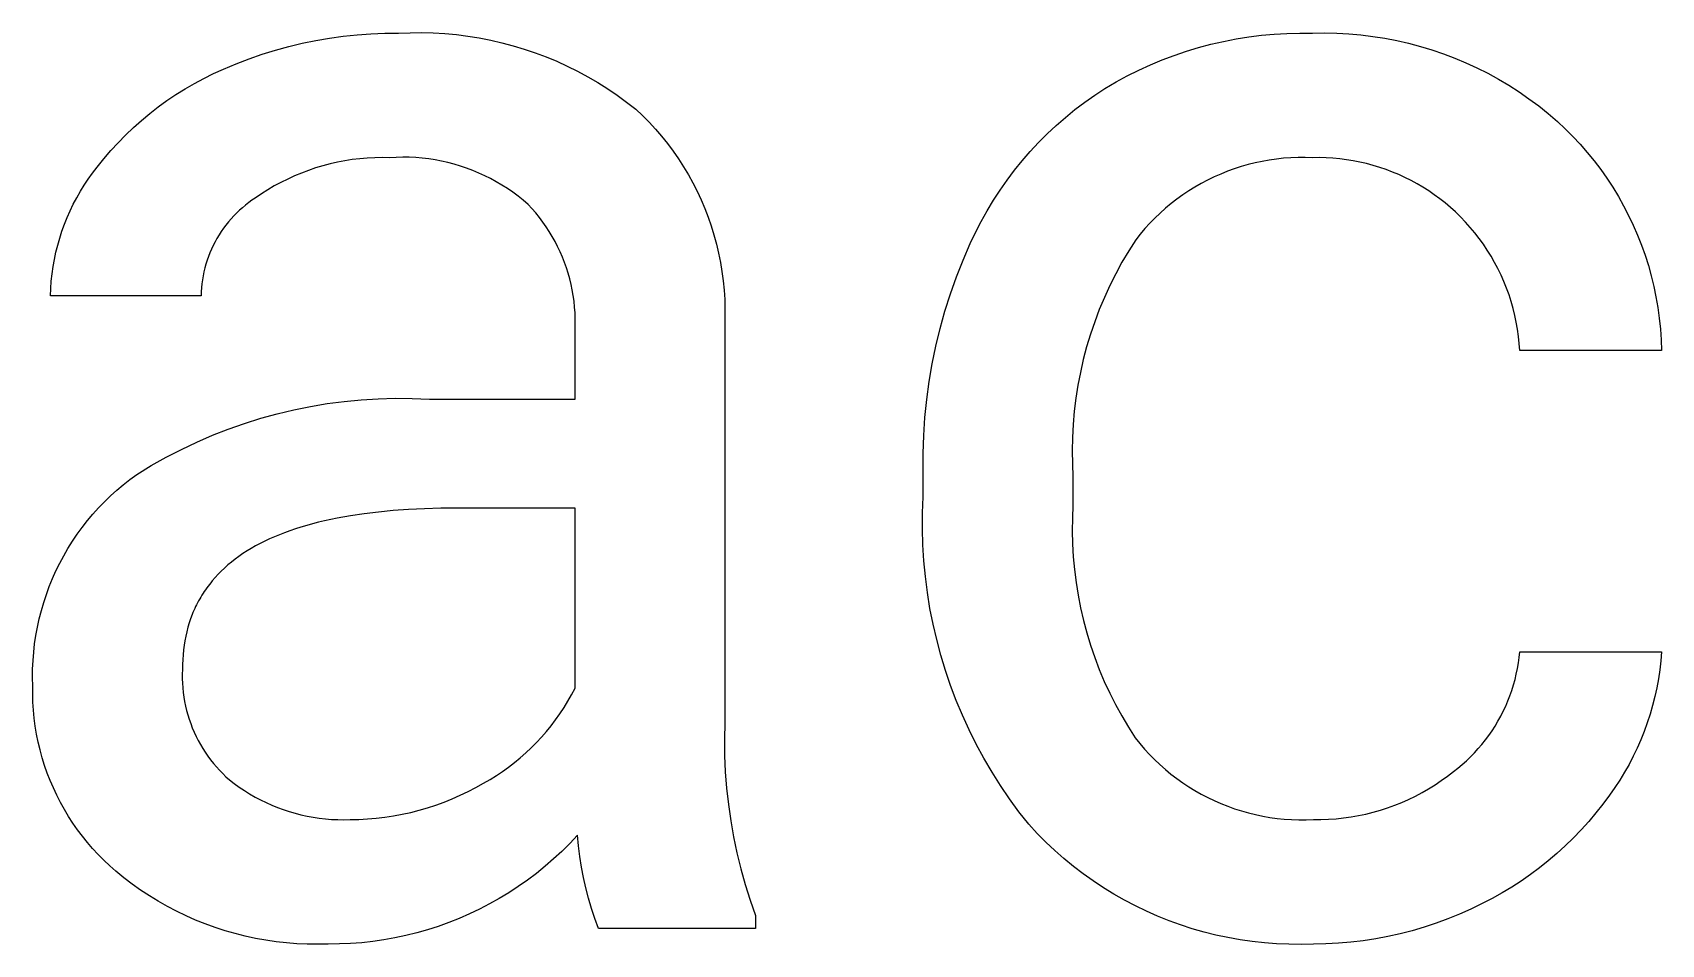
# Model space of a CAD drawing. Header units: millimetres. Extents: x 3269 to 7089, y 1744 to 4413.
# Drawn here: x 6969.33 to 7007.03, y 2081.61 to 2102.71 of the extents above; entities that cross this region are included whole.
import ezdxf

# ---------------------------------------------------------------- set-up
doc = ezdxf.new("R2010")
doc.units = ezdxf.units.MM
doc.header["$MEASUREMENT"] = 0
doc.layers.add('Domyślny', color=7, linetype='Continuous', true_color=0x000000)

msp = doc.modelspace()

# ---------------------------------------------------------------- linework, layer by layer
at = {"layer": 'Domyślny'}
for p, q in [((6976.836, 2102.661), (6977.156, 2102.684)), ((6977.156, 2102.684), (6977.477, 2102.696)), ((6977.477, 2102.696), (6977.798, 2102.697)), ((6977.798, 2102.697), (6978.066, 2102.709)), ((6978.066, 2102.709), (6978.334, 2102.711)), ((6978.334, 2102.711), (6978.602, 2102.704)), ((6978.602, 2102.704), (6978.869, 2102.689)), ((6978.869, 2102.689), (6979.136, 2102.664)), ((6998.065, 2102.675), (6998.361, 2102.692)), ((6998.361, 2102.692), (6998.657, 2102.7)), ((6998.657, 2102.7), (6998.953, 2102.697)), ((6998.953, 2102.697), (6999.234, 2102.702)), ((6999.234, 2102.702), (6999.514, 2102.697)), ((6999.514, 2102.697), (6999.794, 2102.682)), ((6999.794, 2102.682), (7000.074, 2102.658)), ((6974.64, 2102.209), (6974.947, 2102.304)), ((6974.947, 2102.304), (6975.256, 2102.39)), ((6975.256, 2102.39), (6975.568, 2102.465)), ((6975.568, 2102.465), (6975.882, 2102.529)), ((6975.882, 2102.529), (6976.199, 2102.584)), ((6976.199, 2102.584), (6976.517, 2102.628)), ((6976.517, 2102.628), (6976.836, 2102.661)), ((6979.136, 2102.664), (6979.402, 2102.631)), ((6979.402, 2102.631), (6979.667, 2102.588)), ((6979.667, 2102.588), (6979.93, 2102.537)), ((6979.93, 2102.537), (6980.191, 2102.477)), ((6980.191, 2102.477), (6980.45, 2102.408)), ((6980.45, 2102.408), (6980.707, 2102.33)), ((6980.707, 2102.33), (6980.961, 2102.244)), ((6996.033, 2102.278), (6996.316, 2102.364)), ((6996.316, 2102.364), (6996.603, 2102.44)), ((6996.603, 2102.44), (6996.892, 2102.507)), ((6996.892, 2102.507), (6997.183, 2102.564)), ((6997.183, 2102.564), (6997.475, 2102.611)), ((6997.475, 2102.611), (6997.77, 2102.648)), ((6997.77, 2102.648), (6998.065, 2102.675)), ((7000.074, 2102.658), (7000.352, 2102.624)), ((7000.352, 2102.624), (7000.629, 2102.58)), ((7000.629, 2102.58), (7000.905, 2102.527)), ((7000.905, 2102.527), (7001.178, 2102.464)), ((7001.178, 2102.464), (7001.449, 2102.392)), ((7001.449, 2102.392), (7001.718, 2102.311)), ((7001.718, 2102.311), (7001.983, 2102.22)), ((6973.742, 2101.863), (6974.037, 2101.988)), ((6974.037, 2101.988), (6974.337, 2102.104)), ((6974.337, 2102.104), (6974.64, 2102.209)), ((6980.961, 2102.244), (6981.212, 2102.15)), ((6981.212, 2102.15), (6981.459, 2102.047)), ((6981.459, 2102.047), (6981.703, 2101.936)), ((6981.703, 2101.936), (6981.943, 2101.817)), ((6994.931, 2101.842), (6995.201, 2101.965)), ((6995.201, 2101.965), (6995.475, 2102.078)), ((6995.475, 2102.078), (6995.752, 2102.183)), ((6995.752, 2102.183), (6996.033, 2102.278)), ((7001.983, 2102.22), (7002.245, 2102.121)), ((7002.245, 2102.121), (7002.504, 2102.012)), ((7002.504, 2102.012), (7002.759, 2101.895)), ((6973.071, 2101.533), (6973.291, 2101.651)), ((6973.291, 2101.651), (6973.514, 2101.761)), ((6973.514, 2101.761), (6973.742, 2101.863)), ((6981.943, 2101.817), (6982.179, 2101.69)), ((6982.179, 2101.69), (6982.411, 2101.555)), ((6982.411, 2101.555), (6982.638, 2101.412)), ((6994.149, 2101.42), (6994.405, 2101.569)), ((6994.405, 2101.569), (6994.666, 2101.71)), ((6994.666, 2101.71), (6994.931, 2101.842)), ((7002.759, 2101.895), (7003.009, 2101.769)), ((7003.009, 2101.769), (7003.255, 2101.634)), ((7003.255, 2101.634), (7003.497, 2101.491)), ((6972.436, 2101.137), (6972.643, 2101.276)), ((6972.643, 2101.276), (6972.855, 2101.408)), ((6972.855, 2101.408), (6973.071, 2101.533)), ((6982.638, 2101.412), (6982.86, 2101.262)), ((6982.86, 2101.262), (6983.077, 2101.104)), ((6993.68, 2101.1), (6993.912, 2101.264)), ((6993.912, 2101.264), (6994.149, 2101.42)), ((7003.497, 2101.491), (7003.733, 2101.339)), ((7003.733, 2101.339), (7003.963, 2101.18)), ((7003.963, 2101.18), (7004.189, 2101.013)), ((6971.846, 2100.679), (6972.037, 2100.838)), ((6972.037, 2100.838), (6972.234, 2100.991)), ((6972.234, 2100.991), (6972.436, 2101.137)), ((6983.077, 2101.104), (6983.288, 2100.94)), ((6983.288, 2100.94), (6983.446, 2100.79)), ((6993.235, 2100.749), (6993.454, 2100.928)), ((6993.454, 2100.928), (6993.68, 2101.1)), ((7004.189, 2101.013), (7004.408, 2100.838)), ((7004.408, 2100.838), (7004.621, 2100.655)), ((6971.479, 2100.341), (6971.66, 2100.513)), ((6971.66, 2100.513), (6971.846, 2100.679)), ((6983.446, 2100.79), (6983.598, 2100.636)), ((6983.598, 2100.636), (6983.745, 2100.476)), ((6983.745, 2100.476), (6983.886, 2100.312)), ((6992.814, 2100.368), (6993.021, 2100.562)), ((6993.021, 2100.562), (6993.235, 2100.749)), ((7004.621, 2100.655), (7004.803, 2100.485)), ((7004.803, 2100.485), (7004.98, 2100.309)), ((6971.136, 2099.979), (6971.305, 2100.163)), ((6971.305, 2100.163), (6971.479, 2100.341)), ((6983.886, 2100.312), (6984.022, 2100.143)), ((6984.022, 2100.143), (6984.152, 2099.969)), ((6992.42, 2099.96), (6992.614, 2100.168)), ((6992.614, 2100.168), (6992.814, 2100.368)), ((7004.98, 2100.309), (7005.15, 2100.126)), ((7005.15, 2100.126), (7005.314, 2099.938)), ((6970.819, 2099.594), (6970.974, 2099.789)), ((6970.974, 2099.789), (6971.136, 2099.979)), ((6976.212, 2099.673), (6976.044, 2099.629)), ((6976.382, 2099.711), (6976.212, 2099.673)), ((6976.553, 2099.744), (6976.382, 2099.711)), ((6976.725, 2099.771), (6976.553, 2099.744)), ((6976.898, 2099.791), (6976.725, 2099.771)), ((6977.071, 2099.806), (6976.898, 2099.791)), ((6977.245, 2099.815), (6977.071, 2099.806)), ((6977.419, 2099.818), (6977.245, 2099.815)), ((6977.592, 2099.815), (6977.419, 2099.818)), ((6977.743, 2099.824), (6977.592, 2099.815)), ((6977.894, 2099.827), (6977.743, 2099.824)), ((6978.045, 2099.825), (6977.894, 2099.827)), ((6978.196, 2099.817), (6978.045, 2099.825)), ((6978.346, 2099.805), (6978.196, 2099.817)), ((6978.496, 2099.787), (6978.346, 2099.805)), ((6978.645, 2099.764), (6978.496, 2099.787)), ((6978.794, 2099.736), (6978.645, 2099.764)), ((6978.941, 2099.703), (6978.794, 2099.736)), ((6979.087, 2099.665), (6978.941, 2099.703)), ((6984.152, 2099.969), (6984.276, 2099.791)), ((6984.276, 2099.791), (6984.393, 2099.608)), ((6992.056, 2099.526), (6992.234, 2099.746)), ((6992.234, 2099.746), (6992.42, 2099.96)), ((6997.623, 2099.696), (6997.46, 2099.656)), ((6997.787, 2099.731), (6997.623, 2099.696)), ((6997.951, 2099.761), (6997.787, 2099.731)), ((6998.117, 2099.784), (6997.951, 2099.761)), ((6998.284, 2099.802), (6998.117, 2099.784)), ((6998.451, 2099.814), (6998.284, 2099.802)), ((6998.618, 2099.82), (6998.451, 2099.814)), ((6998.786, 2099.82), (6998.618, 2099.82)), ((6998.953, 2099.815), (6998.786, 2099.82)), ((6999.111, 2099.817), (6998.953, 2099.815)), ((6999.269, 2099.813), (6999.111, 2099.817)), ((6999.426, 2099.804), (6999.269, 2099.813)), ((6999.584, 2099.789), (6999.426, 2099.804)), ((6999.74, 2099.77), (6999.584, 2099.789)), ((6999.896, 2099.745), (6999.74, 2099.77)), ((7000.051, 2099.714), (6999.896, 2099.745)), ((7000.204, 2099.679), (7000.051, 2099.714)), ((7000.357, 2099.638), (7000.204, 2099.679)), ((7005.314, 2099.938), (7005.472, 2099.745)), ((7005.472, 2099.745), (7005.623, 2099.546)), ((6970.522, 2099.182), (6970.616, 2099.323)), ((6970.616, 2099.323), (6970.715, 2099.46)), ((6970.715, 2099.46), (6970.819, 2099.594)), ((6975.231, 2099.323), (6975.075, 2099.245)), ((6975.389, 2099.395), (6975.231, 2099.323)), ((6975.55, 2099.462), (6975.389, 2099.395)), ((6975.713, 2099.523), (6975.55, 2099.462)), ((6975.877, 2099.579), (6975.713, 2099.523)), ((6976.044, 2099.629), (6975.877, 2099.579)), ((6979.231, 2099.622), (6979.087, 2099.665)), ((6979.374, 2099.573), (6979.231, 2099.622)), ((6979.516, 2099.52), (6979.374, 2099.573)), ((6979.655, 2099.462), (6979.516, 2099.52)), ((6979.792, 2099.399), (6979.655, 2099.462)), ((6979.927, 2099.332), (6979.792, 2099.399)), ((6980.06, 2099.259), (6979.927, 2099.332)), ((6984.393, 2099.608), (6984.505, 2099.422)), ((6984.505, 2099.422), (6984.61, 2099.232)), ((6991.721, 2099.068), (6991.885, 2099.3)), ((6991.885, 2099.3), (6992.056, 2099.526)), ((6996.523, 2099.298), (6996.375, 2099.219)), ((6996.673, 2099.371), (6996.523, 2099.298)), ((6996.827, 2099.439), (6996.673, 2099.371)), ((6996.982, 2099.501), (6996.827, 2099.439)), ((6997.14, 2099.558), (6996.982, 2099.501)), ((6997.299, 2099.61), (6997.14, 2099.558)), ((6997.46, 2099.656), (6997.299, 2099.61)), ((7000.508, 2099.592), (7000.357, 2099.638)), ((7000.657, 2099.541), (7000.508, 2099.592)), ((7000.805, 2099.485), (7000.657, 2099.541)), ((7000.95, 2099.424), (7000.805, 2099.485)), ((7001.093, 2099.359), (7000.95, 2099.424)), ((7001.235, 2099.288), (7001.093, 2099.359)), ((7005.623, 2099.546), (7005.766, 2099.342)), ((7005.766, 2099.342), (7005.903, 2099.133)), ((6970.348, 2098.891), (6970.432, 2099.038)), ((6970.432, 2099.038), (6970.522, 2099.182)), ((6974.626, 2098.98), (6974.482, 2098.882)), ((6974.773, 2099.074), (6974.626, 2098.98)), ((6974.922, 2099.162), (6974.773, 2099.074)), ((6975.075, 2099.245), (6974.922, 2099.162)), ((6980.19, 2099.183), (6980.06, 2099.259)), ((6980.317, 2099.102), (6980.19, 2099.183)), ((6980.441, 2099.016), (6980.317, 2099.102)), ((6980.563, 2098.926), (6980.441, 2099.016)), ((6980.681, 2098.832), (6980.563, 2098.926)), ((6984.61, 2099.232), (6984.708, 2099.039)), ((6984.708, 2099.039), (6984.8, 2098.843)), ((6991.566, 2098.83), (6991.721, 2099.068)), ((6995.948, 2098.955), (6995.812, 2098.857)), ((6996.087, 2099.048), (6995.948, 2098.955)), ((6996.229, 2099.136), (6996.087, 2099.048)), ((6996.375, 2099.219), (6996.229, 2099.136)), ((7001.373, 2099.212), (7001.235, 2099.288)), ((7001.509, 2099.132), (7001.373, 2099.212)), ((7001.642, 2099.048), (7001.509, 2099.132)), ((7001.772, 2098.959), (7001.642, 2099.048)), ((7001.899, 2098.865), (7001.772, 2098.959)), ((7005.903, 2099.133), (7006.033, 2098.92)), ((7006.033, 2098.92), (7006.155, 2098.702)), ((6970.127, 2098.435), (6970.195, 2098.589)), ((6970.195, 2098.589), (6970.269, 2098.742)), ((6970.269, 2098.742), (6970.348, 2098.891)), ((6974.048, 2098.535), (6973.983, 2098.469)), ((6974.116, 2098.599), (6974.048, 2098.535)), ((6974.185, 2098.66), (6974.116, 2098.599)), ((6974.256, 2098.719), (6974.185, 2098.66)), ((6974.33, 2098.776), (6974.256, 2098.719)), ((6974.405, 2098.83), (6974.33, 2098.776)), ((6974.482, 2098.882), (6974.405, 2098.83)), ((6980.796, 2098.734), (6980.681, 2098.832)), ((6980.886, 2098.637), (6980.796, 2098.734)), ((6980.973, 2098.537), (6980.886, 2098.637)), ((6981.057, 2098.433), (6980.973, 2098.537)), ((6984.8, 2098.843), (6984.885, 2098.643)), ((6984.885, 2098.643), (6984.963, 2098.441)), ((6991.28, 2098.34), (6991.419, 2098.588)), ((6991.419, 2098.588), (6991.566, 2098.83)), ((6995.425, 2098.536), (6995.304, 2098.42)), ((6995.55, 2098.647), (6995.425, 2098.536)), ((6995.679, 2098.754), (6995.55, 2098.647)), ((6995.812, 2098.857), (6995.679, 2098.754)), ((7002.023, 2098.768), (7001.899, 2098.865)), ((7002.144, 2098.666), (7002.023, 2098.768)), ((7002.261, 2098.56), (7002.144, 2098.666)), ((7002.379, 2098.445), (7002.261, 2098.56)), ((7006.155, 2098.702), (7006.27, 2098.481)), ((6970.006, 2098.118), (6970.063, 2098.277)), ((6970.063, 2098.277), (6970.127, 2098.435)), ((6973.746, 2098.183), (6973.693, 2098.107)), ((6973.802, 2098.258), (6973.746, 2098.183)), ((6973.86, 2098.33), (6973.802, 2098.258)), ((6973.921, 2098.4), (6973.86, 2098.33)), ((6973.983, 2098.469), (6973.921, 2098.4)), ((6981.137, 2098.327), (6981.057, 2098.433)), ((6981.213, 2098.219), (6981.137, 2098.327)), ((6981.286, 2098.107), (6981.213, 2098.219)), ((6984.963, 2098.441), (6985.034, 2098.236)), ((6985.034, 2098.236), (6985.099, 2098.028)), ((6991.15, 2098.088), (6991.28, 2098.34)), ((6995.074, 2098.177), (6994.965, 2098.049)), ((6995.187, 2098.301), (6995.074, 2098.177)), ((6995.304, 2098.42), (6995.187, 2098.301)), ((7002.493, 2098.326), (7002.379, 2098.445)), ((7002.603, 2098.204), (7002.493, 2098.326)), ((7002.709, 2098.078), (7002.603, 2098.204)), ((7006.27, 2098.481), (7006.377, 2098.255)), ((7006.377, 2098.255), (7006.476, 2098.026)), ((6969.866, 2097.63), (6969.907, 2097.794)), ((6969.907, 2097.794), (6969.954, 2097.957)), ((6969.954, 2097.957), (6970.006, 2098.118)), ((6973.508, 2097.786), (6973.468, 2097.702)), ((6973.55, 2097.869), (6973.508, 2097.786)), ((6973.595, 2097.95), (6973.55, 2097.869)), ((6973.643, 2098.029), (6973.595, 2097.95)), ((6973.693, 2098.107), (6973.643, 2098.029)), ((6981.355, 2097.994), (6981.286, 2098.107)), ((6981.419, 2097.878), (6981.355, 2097.994)), ((6981.48, 2097.76), (6981.419, 2097.878)), ((6985.099, 2098.028), (6985.156, 2097.819)), ((6985.156, 2097.819), (6985.206, 2097.608)), ((6990.863, 2097.448), (6991.029, 2097.832)), ((6991.029, 2097.832), (6991.15, 2098.088)), ((6994.861, 2097.918), (6994.698, 2097.661)), ((6994.965, 2098.049), (6994.861, 2097.918)), ((7002.81, 2097.948), (7002.709, 2098.078)), ((7002.907, 2097.814), (7002.81, 2097.948)), ((7002.998, 2097.678), (7002.907, 2097.814)), ((7006.476, 2098.026), (7006.568, 2097.794)), ((7006.568, 2097.794), (7006.651, 2097.559)), ((6969.802, 2097.297), (6969.831, 2097.464)), ((6969.831, 2097.464), (6969.866, 2097.63)), ((6973.367, 2097.443), (6973.339, 2097.355)), ((6973.398, 2097.531), (6973.367, 2097.443)), ((6973.432, 2097.617), (6973.398, 2097.531)), ((6973.468, 2097.702), (6973.432, 2097.617)), ((6981.537, 2097.64), (6981.48, 2097.76)), ((6981.59, 2097.518), (6981.537, 2097.64)), ((6981.639, 2097.394), (6981.59, 2097.518)), ((6985.206, 2097.608), (6985.248, 2097.395)), ((6990.71, 2097.059), (6990.863, 2097.448)), ((6994.698, 2097.661), (6994.543, 2097.399)), ((7003.085, 2097.538), (7002.998, 2097.678)), ((7003.168, 2097.395), (7003.085, 2097.538)), ((7006.651, 2097.559), (7006.726, 2097.321)), ((6969.76, 2096.961), (6969.778, 2097.13)), ((6969.778, 2097.13), (6969.802, 2097.297)), ((6973.274, 2097.084), (6973.258, 2096.993)), ((6973.293, 2097.175), (6973.274, 2097.084)), ((6973.315, 2097.265), (6973.293, 2097.175)), ((6973.339, 2097.355), (6973.315, 2097.265)), ((6981.683, 2097.269), (6981.639, 2097.394)), ((6981.723, 2097.142), (6981.683, 2097.269)), ((6981.759, 2097.014), (6981.723, 2097.142)), ((6985.248, 2097.395), (6985.284, 2097.181)), ((6985.284, 2097.181), (6985.312, 2096.966)), ((6990.571, 2096.665), (6990.71, 2097.059)), ((6994.398, 2097.132), (6994.262, 2096.86)), ((6994.543, 2097.399), (6994.398, 2097.132)), ((7003.245, 2097.25), (7003.168, 2097.395)), ((7003.317, 2097.101), (7003.245, 2097.25)), ((7003.383, 2096.951), (7003.317, 2097.101)), ((7006.726, 2097.321), (7006.794, 2097.081)), ((7006.794, 2097.081), (7006.852, 2096.838)), ((6969.742, 2096.623), (6969.748, 2096.792)), ((6969.748, 2096.792), (6969.76, 2096.961)), ((6973.23, 2096.716), (6973.227, 2096.623)), ((6973.236, 2096.809), (6973.23, 2096.716)), ((6973.246, 2096.901), (6973.236, 2096.809)), ((6973.258, 2096.993), (6973.246, 2096.901)), ((6981.791, 2096.885), (6981.759, 2097.014)), ((6981.818, 2096.755), (6981.791, 2096.885)), ((6981.84, 2096.624), (6981.818, 2096.755)), ((6985.312, 2096.966), (6985.332, 2096.75)), ((6985.332, 2096.75), (6985.346, 2096.534)), ((6990.445, 2096.267), (6990.571, 2096.665)), ((6994.262, 2096.86), (6994.135, 2096.584)), ((7003.445, 2096.798), (7003.383, 2096.951)), ((7003.501, 2096.643), (7003.445, 2096.798)), ((7006.852, 2096.838), (7006.903, 2096.594)), ((6973.227, 2096.623), (6969.742, 2096.623)), ((6981.859, 2096.493), (6981.84, 2096.624)), ((6981.872, 2096.36), (6981.859, 2096.493)), ((6981.882, 2096.228), (6981.872, 2096.36)), ((6985.346, 2096.534), (6985.351, 2096.317)), ((6985.351, 2096.317), (6985.35, 2096.1)), ((6994.018, 2096.303), (6993.911, 2096.018)), ((6994.135, 2096.584), (6994.018, 2096.303)), ((7003.552, 2096.487), (7003.501, 2096.643)), ((7003.597, 2096.328), (7003.552, 2096.487)), ((7003.636, 2096.168), (7003.597, 2096.328)), ((7006.903, 2096.594), (7006.945, 2096.348)), ((7006.945, 2096.348), (7006.979, 2096.1)), ((6981.886, 2096.095), (6981.882, 2096.228)), ((6981.882, 2095.829), (6981.886, 2095.962)), ((6981.886, 2095.962), (6981.886, 2096.095)), ((6985.35, 2096.1), (6985.35, 2086.738)), ((6990.333, 2095.864), (6990.445, 2096.267)), ((6993.911, 2096.018), (6993.813, 2095.73)), ((7003.67, 2096.007), (7003.636, 2096.168)), ((7003.699, 2095.845), (7003.67, 2096.007)), ((7006.979, 2096.1), (7007.004, 2095.852)), ((6981.882, 2094.231), (6981.882, 2095.829)), ((6990.235, 2095.458), (6990.333, 2095.864)), ((6993.813, 2095.73), (6993.725, 2095.439)), ((7003.722, 2095.682), (7003.699, 2095.845)), ((7003.739, 2095.518), (7003.722, 2095.682)), ((7003.75, 2095.354), (7003.739, 2095.518)), ((7007.004, 2095.852), (7007.021, 2095.603)), ((7007.021, 2095.603), (7007.029, 2095.354)), ((6990.15, 2095.048), (6990.235, 2095.458)), ((6993.647, 2095.145), (6993.58, 2094.849)), ((6993.725, 2095.439), (6993.647, 2095.145)), ((7007.029, 2095.354), (7003.75, 2095.354)), ((6990.08, 2094.636), (6990.15, 2095.048)), ((6993.58, 2094.849), (6993.522, 2094.55)), ((6990.024, 2094.222), (6990.08, 2094.636)), ((6993.522, 2094.55), (6993.475, 2094.25)), ((6975.371, 2093.983), (6975.758, 2094.062)), ((6975.758, 2094.062), (6976.147, 2094.127)), ((6976.147, 2094.127), (6976.539, 2094.178)), ((6976.539, 2094.178), (6976.932, 2094.216)), ((6976.932, 2094.216), (6977.326, 2094.24)), ((6977.326, 2094.24), (6977.721, 2094.251)), ((6977.721, 2094.251), (6978.116, 2094.248)), ((6978.116, 2094.248), (6978.51, 2094.231)), ((6978.51, 2094.231), (6981.882, 2094.231)), ((6989.982, 2093.806), (6990.024, 2094.222)), ((6993.475, 2094.25), (6993.438, 2093.948)), ((6973.857, 2093.537), (6974.229, 2093.668)), ((6974.229, 2093.668), (6974.606, 2093.787)), ((6974.606, 2093.787), (6974.987, 2093.892)), ((6974.987, 2093.892), (6975.371, 2093.983)), ((6989.954, 2093.389), (6989.982, 2093.806)), ((6993.411, 2093.645), (6993.395, 2093.341)), ((6993.438, 2093.948), (6993.411, 2093.645)), ((6973.127, 2093.236), (6973.489, 2093.393)), ((6973.489, 2093.393), (6973.857, 2093.537)), ((6989.94, 2092.971), (6989.954, 2093.389)), ((6993.395, 2093.341), (6993.389, 2093.037)), ((6972.075, 2092.692), (6972.419, 2092.886)), ((6972.419, 2092.886), (6972.77, 2093.067)), ((6972.77, 2093.067), (6973.127, 2093.236)), ((6989.941, 2092.553), (6989.94, 2092.971)), ((6993.389, 2093.037), (6993.394, 2092.733)), ((6971.738, 2092.487), (6972.075, 2092.692)), ((6989.941, 2091.97), (6989.941, 2092.553)), ((6993.394, 2092.733), (6993.408, 2092.429)), ((6971.275, 2092.123), (6971.425, 2092.25)), ((6971.425, 2092.25), (6971.579, 2092.371)), ((6971.579, 2092.371), (6971.738, 2092.487)), ((6993.408, 2092.429), (6993.408, 2091.776)), ((6970.853, 2091.714), (6970.989, 2091.855)), ((6970.989, 2091.855), (6971.13, 2091.992)), ((6971.13, 2091.992), (6971.275, 2092.123)), ((6989.926, 2091.6), (6989.941, 2091.97)), ((6993.408, 2091.776), (6993.395, 2091.478)), ((6970.475, 2091.263), (6970.596, 2091.418)), ((6970.596, 2091.418), (6970.722, 2091.568)), ((6970.722, 2091.568), (6970.853, 2091.714)), ((6975.945, 2091.38), (6975.807, 2091.344)), ((6976.087, 2091.413), (6975.945, 2091.38)), ((6976.379, 2091.475), (6976.087, 2091.413)), ((6976.684, 2091.53), (6976.379, 2091.475)), ((6977.001, 2091.577), (6976.684, 2091.53)), ((6977.331, 2091.618), (6977.001, 2091.577)), ((6977.673, 2091.65), (6977.331, 2091.618)), ((6978.028, 2091.676), (6977.673, 2091.65)), ((6978.395, 2091.694), (6978.028, 2091.676)), ((6978.774, 2091.705), (6978.395, 2091.694)), ((6979.166, 2091.709), (6978.774, 2091.705)), ((6981.882, 2091.709), (6979.166, 2091.709)), ((6981.882, 2087.543), (6981.882, 2091.709)), ((6989.924, 2091.23), (6989.926, 2091.6)), ((6993.395, 2091.478), (6993.391, 2091.179)), ((6970.25, 2090.942), (6970.359, 2091.105)), ((6970.359, 2091.105), (6970.475, 2091.263)), ((6974.812, 2090.994), (6974.701, 2090.942)), ((6974.925, 2091.044), (6974.812, 2090.994)), ((6975.042, 2091.092), (6974.925, 2091.044)), ((6975.161, 2091.139), (6975.042, 2091.092)), ((6975.284, 2091.183), (6975.161, 2091.139)), ((6975.41, 2091.226), (6975.284, 2091.183)), ((6975.539, 2091.267), (6975.41, 2091.226)), ((6975.672, 2091.307), (6975.539, 2091.267)), ((6975.807, 2091.344), (6975.672, 2091.307)), ((6989.934, 2090.86), (6989.924, 2091.23)), ((6993.391, 2091.179), (6993.398, 2090.881)), ((6970.047, 2090.606), (6970.145, 2090.776)), ((6970.145, 2090.776), (6970.25, 2090.942)), ((6974.196, 2090.655), (6974.104, 2090.592)), ((6974.291, 2090.716), (6974.196, 2090.655)), ((6974.389, 2090.775), (6974.291, 2090.716)), ((6974.49, 2090.832), (6974.389, 2090.775)), ((6974.594, 2090.888), (6974.49, 2090.832)), ((6974.701, 2090.942), (6974.594, 2090.888)), ((6989.956, 2090.49), (6989.934, 2090.86)), ((6993.398, 2090.881), (6993.414, 2090.583)), ((6969.787, 2090.078), (6969.868, 2090.257)), ((6969.868, 2090.257), (6969.954, 2090.433)), ((6969.954, 2090.433), (6970.047, 2090.606)), ((6973.692, 2090.25), (6973.619, 2090.176)), ((6973.768, 2090.322), (6973.692, 2090.25)), ((6973.847, 2090.392), (6973.768, 2090.322)), ((6973.93, 2090.46), (6973.847, 2090.392)), ((6974.015, 2090.527), (6973.93, 2090.46)), ((6974.104, 2090.592), (6974.015, 2090.527)), ((6989.991, 2090.122), (6989.956, 2090.49)), ((6993.414, 2090.583), (6993.441, 2090.285)), ((6993.441, 2090.285), (6993.479, 2089.989)), ((6969.645, 2089.713), (6969.713, 2089.897)), ((6969.713, 2089.897), (6969.787, 2090.078)), ((6973.387, 2089.903), (6973.358, 2089.862)), ((6973.418, 2089.943), (6973.387, 2089.903)), ((6973.45, 2089.983), (6973.418, 2089.943)), ((6973.482, 2090.023), (6973.45, 2089.983)), ((6973.549, 2090.1), (6973.482, 2090.023)), ((6973.619, 2090.176), (6973.549, 2090.1)), ((6990.039, 2089.754), (6989.991, 2090.122)), ((6993.479, 2089.989), (6993.526, 2089.694)), ((6969.529, 2089.338), (6969.584, 2089.526)), ((6969.584, 2089.526), (6969.645, 2089.713)), ((6973.146, 2089.519), (6973.123, 2089.474)), ((6973.17, 2089.564), (6973.146, 2089.519)), ((6973.194, 2089.608), (6973.17, 2089.564)), ((6973.22, 2089.651), (6973.194, 2089.608)), ((6973.246, 2089.694), (6973.22, 2089.651)), ((6973.272, 2089.737), (6973.246, 2089.694)), ((6973.3, 2089.779), (6973.272, 2089.737)), ((6973.328, 2089.821), (6973.3, 2089.779)), ((6973.358, 2089.862), (6973.328, 2089.821)), ((6990.098, 2089.389), (6990.039, 2089.754)), ((6993.526, 2089.694), (6993.583, 2089.401)), ((6969.438, 2088.956), (6969.48, 2089.148)), ((6969.48, 2089.148), (6969.529, 2089.338)), ((6972.984, 2089.147), (6972.952, 2089.05)), ((6973.02, 2089.243), (6972.984, 2089.147)), ((6973.039, 2089.29), (6973.02, 2089.243)), ((6973.059, 2089.337), (6973.039, 2089.29)), ((6973.08, 2089.383), (6973.059, 2089.337)), ((6973.101, 2089.429), (6973.08, 2089.383)), ((6973.123, 2089.474), (6973.101, 2089.429)), ((6990.17, 2089.026), (6990.098, 2089.389)), ((6993.583, 2089.401), (6993.651, 2089.11)), ((6993.651, 2089.11), (6993.728, 2088.822)), ((6969.374, 2088.569), (6969.403, 2088.764)), ((6969.403, 2088.764), (6969.438, 2088.956)), ((6972.872, 2088.746), (6972.852, 2088.641)), ((6972.896, 2088.849), (6972.872, 2088.746)), ((6972.922, 2088.95), (6972.896, 2088.849)), ((6972.952, 2089.05), (6972.922, 2088.95)), ((6990.254, 2088.665), (6990.17, 2089.026)), ((6993.728, 2088.822), (6993.815, 2088.536)), ((6969.337, 2088.179), (6969.352, 2088.375)), ((6969.352, 2088.375), (6969.374, 2088.569)), ((6972.821, 2088.426), (6972.81, 2088.316)), ((6972.835, 2088.534), (6972.821, 2088.426)), ((6972.852, 2088.641), (6972.835, 2088.534)), ((6990.349, 2088.307), (6990.254, 2088.665)), ((6993.815, 2088.536), (6993.912, 2088.254)), ((7003.736, 2088.255), (7003.75, 2088.384)), ((7003.75, 2088.384), (7007.029, 2088.384)), ((7007.029, 2088.384), (7007.012, 2088.175)), ((6969.326, 2087.787), (6969.328, 2087.983)), ((6969.328, 2087.983), (6969.337, 2088.179)), ((6972.798, 2088.089), (6972.796, 2087.974)), ((6972.802, 2088.203), (6972.798, 2088.089)), ((6972.81, 2088.316), (6972.802, 2088.203)), ((6990.457, 2087.953), (6990.349, 2088.307)), ((6993.912, 2088.254), (6994.018, 2087.975)), ((7003.67, 2087.869), (7003.697, 2087.997)), ((7003.697, 2087.997), (7003.719, 2088.125)), ((7003.719, 2088.125), (7003.736, 2088.255)), ((7007.012, 2088.175), (7006.989, 2087.966)), ((6969.331, 2087.591), (6969.326, 2087.787)), ((6972.796, 2087.974), (6972.792, 2087.867)), ((6972.792, 2087.867), (6972.792, 2087.761)), ((6972.792, 2087.761), (6972.796, 2087.655)), ((6972.796, 2087.655), (6972.803, 2087.549)), ((6990.577, 2087.603), (6990.457, 2087.953)), ((6990.708, 2087.256), (6990.577, 2087.603)), ((6994.018, 2087.975), (6994.134, 2087.699)), ((6994.134, 2087.699), (6994.259, 2087.428)), ((7003.566, 2087.491), (7003.605, 2087.616)), ((7003.605, 2087.616), (7003.64, 2087.742)), ((7003.64, 2087.742), (7003.67, 2087.869)), ((7006.958, 2087.758), (7006.921, 2087.551)), ((7006.989, 2087.966), (7006.958, 2087.758)), ((6969.33, 2087.404), (6969.331, 2087.591)), ((6969.335, 2087.218), (6969.33, 2087.404)), ((6972.803, 2087.549), (6972.813, 2087.443)), ((6972.813, 2087.443), (6972.828, 2087.337)), ((6972.828, 2087.337), (6972.845, 2087.233)), ((6972.845, 2087.233), (6972.866, 2087.128)), ((6981.628, 2087.094), (6981.718, 2087.241)), ((6981.718, 2087.241), (6981.803, 2087.39)), ((6981.803, 2087.39), (6981.882, 2087.543)), ((6990.851, 2086.915), (6990.708, 2087.256)), ((6994.259, 2087.428), (6994.394, 2087.162)), ((7003.424, 2087.126), (7003.475, 2087.246)), ((7003.475, 2087.246), (7003.522, 2087.368)), ((7003.522, 2087.368), (7003.566, 2087.491)), ((7006.876, 2087.346), (7006.825, 2087.142)), ((7006.921, 2087.551), (7006.876, 2087.346)), ((6969.347, 2087.032), (6969.335, 2087.218)), ((6969.365, 2086.846), (6969.347, 2087.032)), ((6972.866, 2087.128), (6972.891, 2087.025)), ((6972.891, 2087.025), (6972.919, 2086.922)), ((6972.919, 2086.922), (6972.951, 2086.821)), ((6981.434, 2086.81), (6981.534, 2086.95)), ((6981.534, 2086.95), (6981.628, 2087.094)), ((6991.005, 2086.578), (6990.851, 2086.915)), ((6994.394, 2087.162), (6994.537, 2086.9)), ((6994.537, 2086.9), (6994.69, 2086.643)), ((7003.245, 2086.778), (7003.309, 2086.892)), ((7003.309, 2086.892), (7003.368, 2087.008)), ((7003.368, 2087.008), (7003.424, 2087.126)), ((7006.767, 2086.94), (7006.702, 2086.74)), ((7006.825, 2087.142), (7006.767, 2086.94)), ((6969.389, 2086.661), (6969.365, 2086.846)), ((6969.42, 2086.477), (6969.389, 2086.661)), ((6969.457, 2086.294), (6969.42, 2086.477)), ((6972.951, 2086.821), (6972.986, 2086.721)), ((6972.986, 2086.721), (6973.024, 2086.621)), ((6973.024, 2086.621), (6973.066, 2086.524)), ((6973.066, 2086.524), (6973.111, 2086.427)), ((6981.109, 2086.409), (6981.222, 2086.539)), ((6981.222, 2086.539), (6981.33, 2086.672)), ((6981.33, 2086.672), (6981.434, 2086.81)), ((6985.35, 2086.738), (6985.341, 2086.36)), ((6991.171, 2086.247), (6991.005, 2086.578)), ((6994.69, 2086.643), (6994.851, 2086.392)), ((7003.033, 2086.449), (7003.108, 2086.556)), ((7003.108, 2086.556), (7003.178, 2086.666)), ((7003.178, 2086.666), (7003.245, 2086.778)), ((7006.631, 2086.542), (7006.552, 2086.347)), ((7006.702, 2086.74), (7006.631, 2086.542)), ((6969.5, 2086.113), (6969.457, 2086.294)), ((6969.549, 2085.933), (6969.5, 2086.113)), ((6973.111, 2086.427), (6973.159, 2086.332)), ((6973.159, 2086.332), (6973.21, 2086.239)), ((6973.21, 2086.239), (6973.265, 2086.148)), ((6973.265, 2086.148), (6973.322, 2086.058)), ((6980.745, 2086.044), (6980.87, 2086.162)), ((6980.87, 2086.162), (6980.992, 2086.283)), ((6980.992, 2086.283), (6981.109, 2086.409)), ((6985.341, 2086.36), (6985.345, 2085.981)), ((6991.347, 2085.921), (6991.171, 2086.247)), ((6994.851, 2086.392), (6994.956, 2086.26)), ((6994.956, 2086.26), (6995.066, 2086.132)), ((6995.066, 2086.132), (6995.18, 2086.009)), ((7002.701, 2086.046), (7002.789, 2086.143)), ((7002.789, 2086.143), (7002.874, 2086.242)), ((7002.874, 2086.242), (7002.955, 2086.344)), ((7002.955, 2086.344), (7003.033, 2086.449)), ((7006.468, 2086.154), (7006.377, 2085.965)), ((7006.552, 2086.347), (7006.468, 2086.154)), ((6969.605, 2085.755), (6969.549, 2085.933)), ((6969.666, 2085.579), (6969.605, 2085.755)), ((6973.322, 2086.058), (6973.383, 2085.971)), ((6973.383, 2085.971), (6973.446, 2085.886)), ((6973.446, 2085.886), (6973.512, 2085.802)), ((6973.512, 2085.802), (6973.581, 2085.721)), ((6973.581, 2085.721), (6973.653, 2085.643)), ((6980.205, 2085.617), (6980.345, 2085.717)), ((6980.345, 2085.717), (6980.482, 2085.822)), ((6980.482, 2085.822), (6980.615, 2085.931)), ((6980.615, 2085.931), (6980.745, 2086.044)), ((6985.345, 2085.981), (6985.361, 2085.603)), ((6991.534, 2085.602), (6991.347, 2085.921)), ((6995.18, 2086.009), (6995.298, 2085.889)), ((6995.298, 2085.889), (6995.421, 2085.773)), ((6995.421, 2085.773), (6995.547, 2085.661)), ((7002.317, 2085.692), (7002.418, 2085.776)), ((7002.418, 2085.776), (7002.515, 2085.863)), ((7002.515, 2085.863), (7002.609, 2085.953)), ((7002.609, 2085.953), (7002.701, 2086.046)), ((7006.28, 2085.779), (7006.176, 2085.596)), ((7006.377, 2085.965), (7006.28, 2085.779)), ((6969.734, 2085.405), (6969.666, 2085.579)), ((6969.807, 2085.233), (6969.734, 2085.405)), ((6973.653, 2085.643), (6973.727, 2085.567)), ((6973.727, 2085.567), (6973.803, 2085.493)), ((6973.803, 2085.493), (6973.883, 2085.422)), ((6973.883, 2085.422), (6973.996, 2085.334)), ((6979.589, 2085.247), (6979.765, 2085.347)), ((6979.765, 2085.347), (6979.915, 2085.432)), ((6979.915, 2085.432), (6980.062, 2085.523)), ((6980.062, 2085.523), (6980.205, 2085.617)), ((6985.361, 2085.603), (6985.39, 2085.226)), ((6991.732, 2085.289), (6991.534, 2085.602)), ((6995.547, 2085.661), (6995.677, 2085.554)), ((6995.677, 2085.554), (6995.811, 2085.452)), ((6995.811, 2085.452), (6995.948, 2085.354)), ((6995.948, 2085.354), (6996.088, 2085.261)), ((7001.789, 2085.305), (7001.934, 2085.403)), ((7001.934, 2085.403), (7002.076, 2085.505)), ((7002.076, 2085.505), (7002.214, 2085.612)), ((7002.214, 2085.612), (7002.317, 2085.692)), ((7006.067, 2085.416), (7005.951, 2085.24)), ((7006.176, 2085.596), (7006.067, 2085.416)), ((6969.886, 2085.064), (6969.807, 2085.233)), ((6969.971, 2084.898), (6969.886, 2085.064)), ((6973.996, 2085.334), (6974.111, 2085.25)), ((6974.111, 2085.25), (6974.23, 2085.171)), ((6974.23, 2085.171), (6974.351, 2085.095)), ((6974.351, 2085.095), (6974.475, 2085.023)), ((6974.475, 2085.023), (6974.602, 2084.956)), ((6978.854, 2084.907), (6979.042, 2084.983)), ((6979.042, 2084.983), (6979.227, 2085.065)), ((6979.227, 2085.065), (6979.41, 2085.153)), ((6979.41, 2085.153), (6979.589, 2085.247)), ((6985.39, 2085.226), (6985.431, 2084.849)), ((6991.94, 2084.982), (6991.732, 2085.289)), ((6992.158, 2084.683), (6991.94, 2084.982)), ((6996.088, 2085.261), (6996.232, 2085.173)), ((6996.232, 2085.173), (6996.378, 2085.09)), ((6996.378, 2085.09), (6996.527, 2085.012)), ((6996.527, 2085.012), (6996.679, 2084.939)), ((7001.018, 2084.898), (7001.177, 2084.969)), ((7001.177, 2084.969), (7001.335, 2085.045)), ((7001.335, 2085.045), (7001.489, 2085.126)), ((7001.489, 2085.126), (7001.641, 2085.213)), ((7001.641, 2085.213), (7001.789, 2085.305)), ((7005.83, 2085.069), (7005.675, 2084.859)), ((7005.951, 2085.24), (7005.83, 2085.069)), ((6970.062, 2084.735), (6969.971, 2084.898)), ((6970.158, 2084.575), (6970.062, 2084.735)), ((6974.602, 2084.956), (6974.73, 2084.893)), ((6974.73, 2084.893), (6974.861, 2084.835)), ((6974.861, 2084.835), (6974.993, 2084.781)), ((6974.993, 2084.781), (6975.127, 2084.732)), ((6975.127, 2084.732), (6975.263, 2084.687)), ((6975.263, 2084.687), (6975.401, 2084.647)), ((6975.401, 2084.647), (6975.539, 2084.611)), ((6975.539, 2084.611), (6975.679, 2084.581)), ((6977.483, 2084.557), (6977.683, 2084.587)), ((6977.683, 2084.587), (6977.883, 2084.624)), ((6977.883, 2084.624), (6978.08, 2084.668)), ((6978.08, 2084.668), (6978.277, 2084.718)), ((6978.277, 2084.718), (6978.471, 2084.775)), ((6978.471, 2084.775), (6978.664, 2084.838)), ((6978.664, 2084.838), (6978.854, 2084.907)), ((6985.431, 2084.849), (6985.485, 2084.475)), ((6992.387, 2084.392), (6992.158, 2084.683)), ((6996.679, 2084.939), (6996.834, 2084.872)), ((6996.834, 2084.872), (6996.99, 2084.81)), ((6996.99, 2084.81), (6997.149, 2084.753)), ((6997.149, 2084.753), (6997.309, 2084.702)), ((6997.309, 2084.702), (6997.471, 2084.656)), ((6997.471, 2084.656), (6997.635, 2084.616)), ((6997.635, 2084.616), (6997.8, 2084.582)), ((6999.844, 2084.563), (7000.016, 2084.594)), ((7000.016, 2084.594), (7000.187, 2084.63)), ((7000.187, 2084.63), (7000.357, 2084.672)), ((7000.357, 2084.672), (7000.525, 2084.72)), ((7000.525, 2084.72), (7000.691, 2084.773)), ((7000.691, 2084.773), (7000.855, 2084.833)), ((7000.855, 2084.833), (7001.018, 2084.898)), ((7005.513, 2084.654), (7005.345, 2084.454)), ((7005.675, 2084.859), (7005.513, 2084.654)), ((6970.259, 2084.419), (6970.158, 2084.575)), ((6970.366, 2084.266), (6970.259, 2084.419)), ((6970.478, 2084.117), (6970.366, 2084.266)), ((6975.679, 2084.581), (6975.82, 2084.555)), ((6975.82, 2084.555), (6975.961, 2084.534)), ((6975.961, 2084.534), (6976.103, 2084.518)), ((6976.103, 2084.518), (6976.246, 2084.507)), ((6976.246, 2084.507), (6976.389, 2084.501)), ((6976.389, 2084.501), (6976.532, 2084.499)), ((6976.532, 2084.499), (6976.675, 2084.503)), ((6976.675, 2084.503), (6976.877, 2084.506)), ((6976.877, 2084.506), (6977.08, 2084.517)), ((6977.08, 2084.517), (6977.282, 2084.533)), ((6977.282, 2084.533), (6977.483, 2084.557)), ((6985.485, 2084.475), (6985.551, 2084.102)), ((6992.58, 2084.183), (6992.387, 2084.392)), ((6997.8, 2084.582), (6997.966, 2084.553)), ((6997.966, 2084.553), (6998.133, 2084.53)), ((6998.133, 2084.53), (6998.3, 2084.513)), ((6998.3, 2084.513), (6998.468, 2084.502)), ((6998.468, 2084.502), (6998.636, 2084.497)), ((6998.636, 2084.497), (6998.805, 2084.497)), ((6998.805, 2084.497), (6998.973, 2084.503)), ((6998.973, 2084.503), (6999.148, 2084.503)), ((6999.148, 2084.503), (6999.323, 2084.509)), ((6999.323, 2084.509), (6999.497, 2084.521)), ((6999.497, 2084.521), (6999.671, 2084.539)), ((6999.671, 2084.539), (6999.844, 2084.563)), ((7005.17, 2084.261), (7004.989, 2084.073)), ((7005.345, 2084.454), (7005.17, 2084.261)), ((6970.595, 2083.971), (6970.478, 2084.117)), ((6970.717, 2083.83), (6970.595, 2083.971)), ((6970.844, 2083.693), (6970.717, 2083.83)), ((6981.76, 2083.948), (6981.576, 2083.766)), ((6981.938, 2084.137), (6981.76, 2083.948)), ((6981.961, 2083.892), (6981.938, 2084.137)), ((6981.991, 2083.647), (6981.961, 2083.892)), ((6985.551, 2084.102), (6985.629, 2083.732)), ((6992.78, 2083.982), (6992.58, 2084.183)), ((6992.986, 2083.787), (6992.78, 2083.982)), ((7004.802, 2083.891), (7004.609, 2083.715)), ((7004.989, 2084.073), (7004.802, 2083.891)), ((6970.975, 2083.561), (6970.844, 2083.693)), ((6971.111, 2083.433), (6970.975, 2083.561)), ((6981.386, 2083.59), (6981.19, 2083.42)), ((6981.576, 2083.766), (6981.386, 2083.59)), ((6982.029, 2083.403), (6981.991, 2083.647)), ((6985.629, 2083.732), (6985.719, 2083.364)), ((6993.2, 2083.599), (6992.986, 2083.787)), ((6993.419, 2083.419), (6993.2, 2083.599)), ((7004.41, 2083.546), (7004.206, 2083.384)), ((7004.609, 2083.715), (7004.41, 2083.546)), ((6971.251, 2083.31), (6971.111, 2083.433)), ((6971.438, 2083.157), (6971.251, 2083.31)), ((6971.63, 2083.01), (6971.438, 2083.157)), ((6980.781, 2083.101), (6980.569, 2082.952)), ((6980.988, 2083.257), (6980.781, 2083.101)), ((6981.19, 2083.42), (6980.988, 2083.257)), ((6982.076, 2083.161), (6982.029, 2083.403)), ((6982.13, 2082.921), (6982.076, 2083.161)), ((6985.719, 2083.364), (6985.822, 2083)), ((6993.644, 2083.246), (6993.419, 2083.419)), ((6993.876, 2083.082), (6993.644, 2083.246)), ((6994.112, 2082.925), (6993.876, 2083.082)), ((7003.782, 2083.079), (7003.563, 2082.938)), ((7003.997, 2083.228), (7003.782, 2083.079)), ((7004.206, 2083.384), (7003.997, 2083.228)), ((6971.828, 2082.87), (6971.63, 2083.01)), ((6972.029, 2082.737), (6971.828, 2082.87)), ((6972.236, 2082.61), (6972.029, 2082.737)), ((6980.352, 2082.81), (6980.13, 2082.675)), ((6980.569, 2082.952), (6980.352, 2082.81)), ((6982.192, 2082.682), (6982.13, 2082.921)), ((6985.822, 2083), (6985.936, 2082.639)), ((6994.354, 2082.776), (6994.112, 2082.925)), ((6994.601, 2082.635), (6994.354, 2082.776)), ((7003.339, 2082.804), (7003.111, 2082.677)), ((7003.563, 2082.938), (7003.339, 2082.804)), ((6972.446, 2082.491), (6972.236, 2082.61)), ((6972.66, 2082.379), (6972.446, 2082.491)), ((6972.878, 2082.274), (6972.66, 2082.379)), ((6979.674, 2082.429), (6979.44, 2082.317)), ((6979.904, 2082.548), (6979.674, 2082.429)), ((6980.13, 2082.675), (6979.904, 2082.548)), ((6982.262, 2082.446), (6982.192, 2082.682)), ((6982.34, 2082.212), (6982.262, 2082.446)), ((6985.936, 2082.639), (6986.062, 2082.282)), ((6994.853, 2082.503), (6994.601, 2082.635)), ((6995.108, 2082.38), (6994.853, 2082.503)), ((6995.368, 2082.265), (6995.108, 2082.38)), ((7002.619, 2082.43), (7002.355, 2082.311)), ((7002.879, 2082.558), (7002.619, 2082.43)), ((7003.111, 2082.677), (7002.879, 2082.558)), ((6973.099, 2082.176), (6972.878, 2082.274)), ((6973.324, 2082.086), (6973.099, 2082.176)), ((6973.551, 2082.004), (6973.324, 2082.086)), ((6973.781, 2081.929), (6973.551, 2082.004)), ((6978.47, 2081.951), (6978.22, 2081.88)), ((6978.717, 2082.03), (6978.47, 2081.951)), ((6978.961, 2082.118), (6978.717, 2082.03)), ((6979.202, 2082.213), (6978.961, 2082.118)), ((6979.44, 2082.317), (6979.202, 2082.213)), ((6982.425, 2081.981), (6982.34, 2082.212)), ((6986.062, 2081.981), (6982.425, 2081.981)), ((6986.062, 2082.282), (6986.062, 2081.981)), ((6995.632, 2082.16), (6995.368, 2082.265)), ((6995.899, 2082.063), (6995.632, 2082.16)), ((6996.169, 2081.976), (6995.899, 2082.063)), ((6996.442, 2081.897), (6996.169, 2081.976)), ((7001.54, 2082.01), (7001.262, 2081.928)), ((7001.815, 2082.101), (7001.54, 2082.01)), ((7002.087, 2082.202), (7001.815, 2082.101)), ((7002.355, 2082.311), (7002.087, 2082.202)), ((6974.013, 2081.862), (6973.781, 2081.929)), ((6974.248, 2081.803), (6974.013, 2081.862)), ((6974.484, 2081.752), (6974.248, 2081.803)), ((6974.722, 2081.709), (6974.484, 2081.752)), ((6974.962, 2081.674), (6974.722, 2081.709)), ((6975.202, 2081.647), (6974.962, 2081.674)), ((6975.443, 2081.628), (6975.202, 2081.647)), ((6975.685, 2081.618), (6975.443, 2081.628)), ((6975.926, 2081.615), (6975.685, 2081.618)), ((6976.168, 2081.621), (6975.926, 2081.615)), ((6976.428, 2081.623), (6976.168, 2081.621)), ((6976.687, 2081.634), (6976.428, 2081.623)), ((6976.945, 2081.653), (6976.687, 2081.634)), ((6977.203, 2081.681), (6976.945, 2081.653)), ((6977.46, 2081.718), (6977.203, 2081.681)), ((6977.715, 2081.764), (6977.46, 2081.718)), ((6977.969, 2081.818), (6977.715, 2081.764)), ((6978.22, 2081.88), (6977.969, 2081.818)), ((6996.718, 2081.828), (6996.442, 2081.897)), ((6996.995, 2081.769), (6996.718, 2081.828)), ((6997.275, 2081.719), (6996.995, 2081.769)), ((6997.556, 2081.679), (6997.275, 2081.719)), ((6997.838, 2081.648), (6997.556, 2081.679)), ((6998.122, 2081.626), (6997.838, 2081.648)), ((6998.405, 2081.615), (6998.122, 2081.626)), ((6998.689, 2081.613), (6998.405, 2081.615)), ((6998.973, 2081.621), (6998.689, 2081.613)), ((6999.263, 2081.625), (6998.973, 2081.621)), ((6999.552, 2081.639), (6999.263, 2081.625)), ((6999.841, 2081.663), (6999.552, 2081.639)), ((7000.128, 2081.696), (6999.841, 2081.663)), ((7000.415, 2081.74), (7000.128, 2081.696)), ((7000.699, 2081.793), (7000.415, 2081.74)), ((7000.982, 2081.856), (7000.699, 2081.793)), ((7001.262, 2081.928), (7000.982, 2081.856))]:
    msp.add_line(p, q, dxfattribs=at)

doc.saveas('drawing.dxf')
